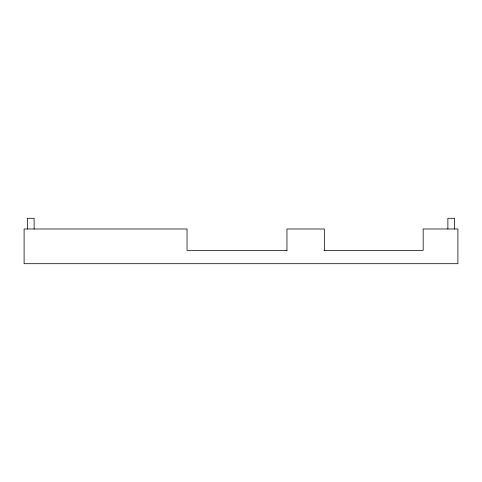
<?xml version="1.0" encoding="UTF-8"?>
<svg xmlns="http://www.w3.org/2000/svg" width="482" height="482" viewBox="0 0 482 482"><rect width="100%" height="100%" fill="white"/><g stroke="black" fill="none" stroke-linecap="round" stroke-linejoin="round"><path stroke-width="0.72" d="M287.061 250.351L187.04 250.351L187.04 228.98L24.1 228.98L24.1 263.702L457.9 263.702L457.9 228.98L423.172 228.98L423.172 250.351L323.91 250.351M454.562 228.98L454.562 218.298L447.88 218.298L447.88 228.98M324.344 250.351L324.344 228.98L286.947 228.98L286.947 250.351M34.12 228.98L34.12 218.298L27.438 218.298L27.438 228.98"/></g></svg>
